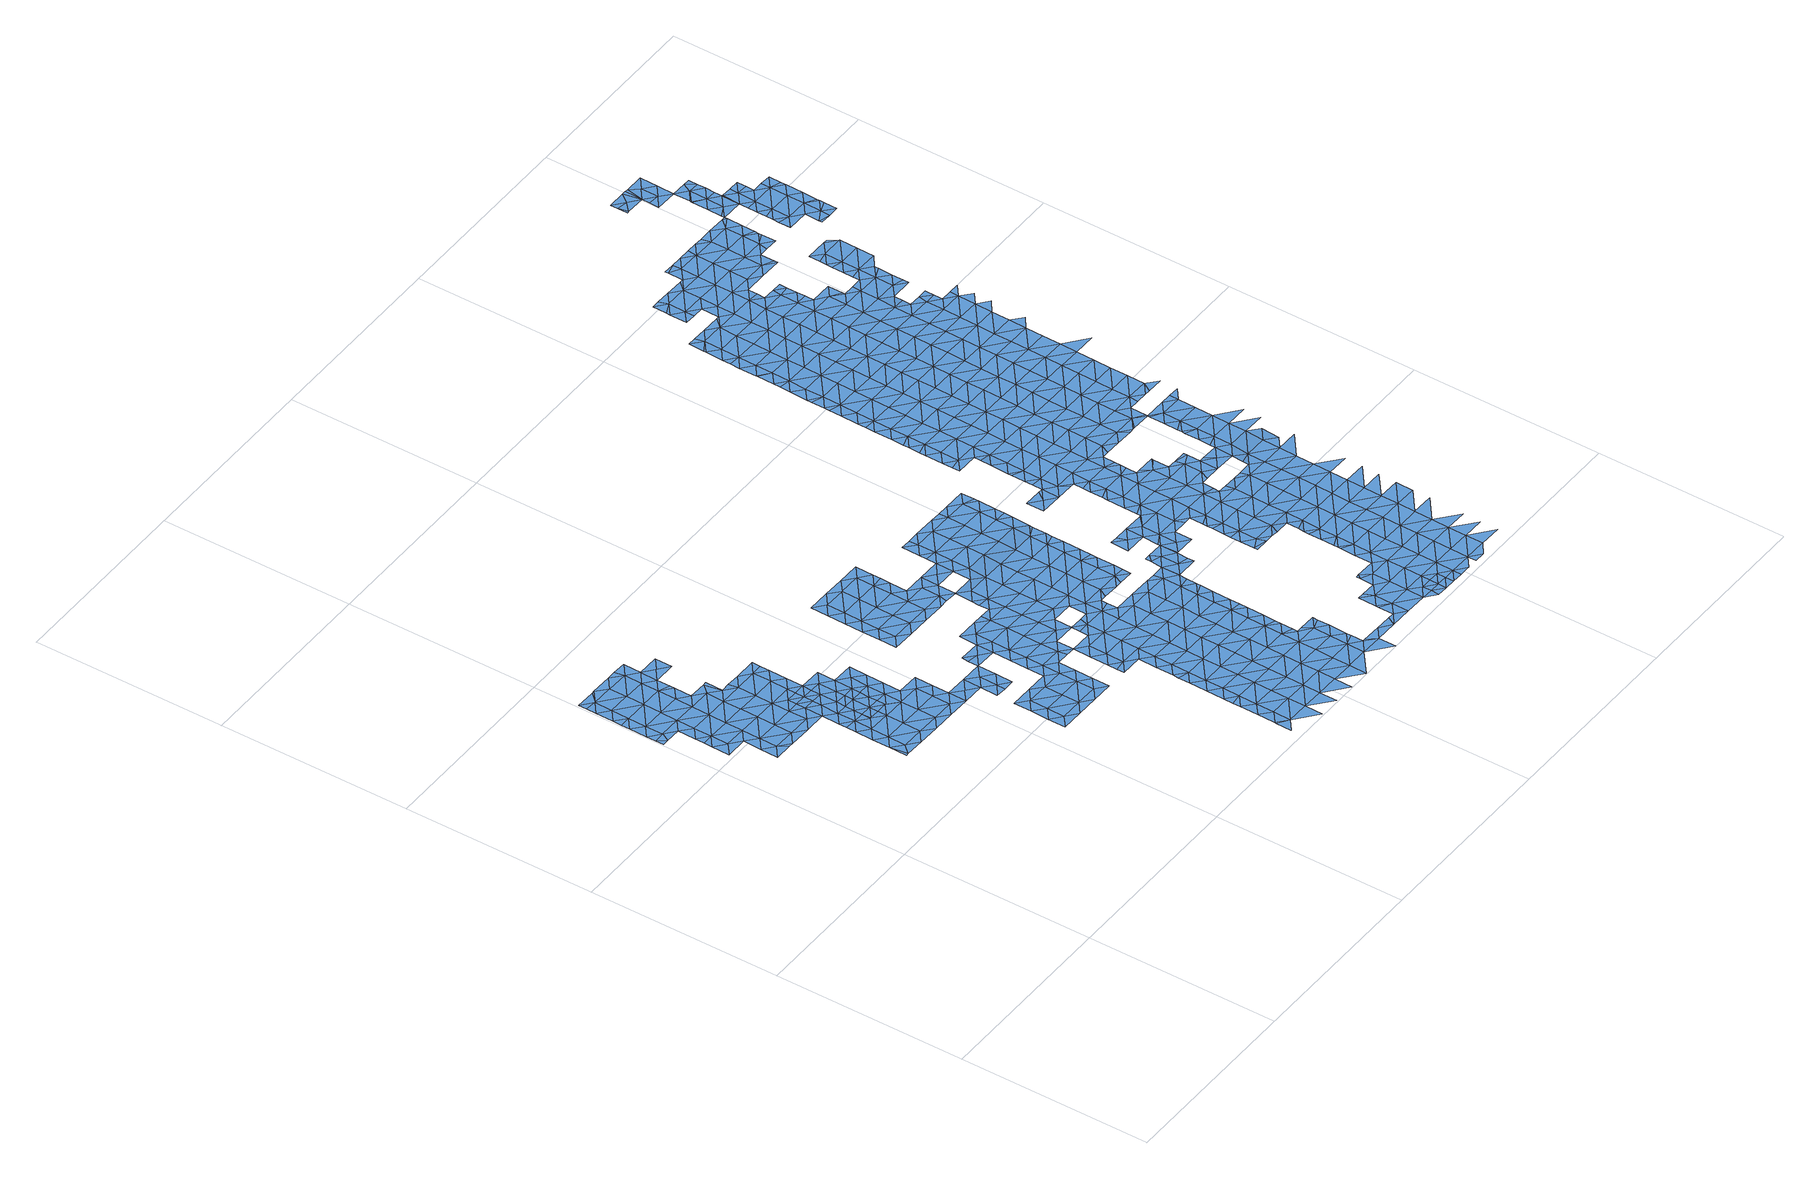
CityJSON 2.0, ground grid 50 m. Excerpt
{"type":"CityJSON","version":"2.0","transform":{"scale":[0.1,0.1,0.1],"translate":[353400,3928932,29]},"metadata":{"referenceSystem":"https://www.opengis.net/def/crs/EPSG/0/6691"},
"CityObjects":{
"waterbody1":{"type":"WaterBody","attributes":{"name":"4","class":"1140","function":"1","WaterBodyRiverFloodingRiskAttribute.description":"6","WaterBodyRiverFloodingRiskAttribute.rankOrg":"2","WaterBodyRiverFloodingRiskAttribute.adminType":"2","WaterBodyRiverFloodingRiskAttribute.scale":"L1"},"geometry":[{"type":"MultiSurface","lod":"1","boundaries":[[[0,1,2]],[[3,4,2]],[[4,5,2]],[[6,2,5]],[[0,2,6]],[[4,3,7]],[[1,8,2]],[[2,8,3]]]}]},
"waterbody2":{"type":"WaterBody","attributes":{"name":"4","class":"1140","function":"1","WaterBodyRiverFloodingRiskAttribute.description":"6","WaterBodyRiverFloodingRiskAttribute.rankOrg":"1","WaterBodyRiverFloodingRiskAttribute.adminType":"2","WaterBodyRiverFloodingRiskAttribute.scale":"L1"},"geometry":[{"type":"MultiSurface","lod":"1","boundaries":[[[9,10,11]],[[9,12,10]],[[13,12,9]],[[14,12,13]],[[15,12,14]],[[12,15,16]],[[16,15,17]],[[15,18,17]],[[18,15,19]],[[18,19,20]],[[19,21,20]],[[22,21,19]],[[23,24,25]],[[23,26,24]],[[14,26,27]],[[14,27,19]],[[14,24,26]],[[14,28,24]],[[20,29,18]],[[18,30,17]],[[17,31,16]],[[15,14,19]],[[14,13,28]],[[32,13,9]],[[10,12,16]],[[11,32,9]],[[33,11,10]],[[11,34,35]],[[36,35,37]],[[38,28,13]],[[39,40,41]],[[42,41,43]],[[44,45,37]],[[37,45,36]],[[45,46,36]],[[37,34,33]],[[37,35,34]],[[33,10,47]],[[47,10,16]],[[47,16,31]],[[30,48,49]],[[48,30,50]],[[18,50,30]],[[29,50,18]],[[51,29,20]],[[52,51,20]],[[52,53,51]],[[53,52,54]],[[55,52,56]],[[5,57,58]],[[5,4,57]],[[6,59,0]],[[59,60,61]],[[60,59,5]],[[61,60,62]],[[63,62,60]],[[64,65,66]],[[64,61,65]],[[67,68,69]],[[70,68,67]],[[68,70,71]],[[42,43,72]],[[73,74,75]],[[42,39,41]],[[76,77,75]],[[78,40,39]],[[33,34,11]],[[39,77,78]],[[39,75,77]],[[42,75,39]],[[75,42,73]],[[72,73,42]],[[72,79,73]],[[7,79,72]],[[7,3,79]],[[1,0,80]],[[81,82,69]],[[82,81,80]],[[81,68,83]],[[68,84,83]],[[71,84,68]],[[85,84,71]],[[85,86,84]],[[87,88,89]],[[90,88,87]],[[91,88,90]],[[92,88,91]],[[93,92,94]],[[94,92,95]],[[95,96,94]],[[96,95,97]],[[97,95,98]],[[95,99,98]],[[100,99,95]],[[32,38,13]],[[43,101,72]],[[57,7,101]],[[101,7,72]],[[82,80,0]],[[102,83,84]],[[84,86,102]],[[91,90,100]],[[92,91,95]],[[103,93,94]],[[96,104,94]],[[95,91,100]],[[94,104,103]],[[105,93,103]],[[106,107,108]],[[109,110,111]],[[109,112,113]],[[114,115,113]],[[114,116,115]],[[117,93,105]],[[117,118,119]],[[118,120,119]],[[93,117,121]],[[117,119,121]],[[122,123,121]],[[122,121,124]],[[124,121,119]],[[120,124,119]],[[125,112,109]],[[75,74,126]],[[126,76,75]],[[110,127,111]],[[76,111,127]],[[126,111,76]],[[111,126,109]],[[126,125,109]],[[74,125,126]],[[125,74,128]],[[83,102,128]],[[128,102,125]],[[125,102,112]],[[114,113,112]],[[118,114,112]],[[114,118,117]],[[105,114,117]],[[116,114,105]],[[105,129,116]],[[106,116,129]],[[108,116,106]],[[116,108,115]],[[115,130,113]],[[113,130,109]],[[131,109,130]],[[109,131,110]],[[132,129,105]],[[103,132,105]],[[132,103,133]],[[133,103,104]],[[49,31,17]],[[30,49,17]],[[48,50,134]],[[56,52,20]],[[58,63,60]],[[60,5,58]],[[4,7,57]],[[5,59,6]],[[61,62,65]],[[68,81,69]],[[27,22,19]],[[21,56,20]],[[28,135,24]],[[46,136,36]],[[46,45,137]],[[138,101,54]],[[73,79,139]],[[137,45,140]],[[140,45,44]],[[52,138,54]],[[138,52,141]],[[141,52,55]],[[142,58,138]],[[58,57,138]],[[0,59,143]],[[59,61,143]],[[144,25,145]],[[145,62,144]],[[62,145,65]],[[66,65,145]],[[35,36,136]],[[3,8,79]],[[1,80,8]],[[81,139,80]],[[139,81,83]],[[146,147,123]],[[123,147,148]],[[147,149,148]],[[88,92,150]],[[150,92,93]],[[139,79,8]],[[8,80,139]],[[128,139,83]],[[151,86,152]],[[135,145,24]],[[89,88,148]],[[148,88,150]],[[121,150,93]],[[118,153,120]],[[150,123,148]],[[150,121,123]],[[151,120,153]],[[151,153,86]],[[86,153,102]],[[74,73,139]],[[128,74,139]],[[153,112,102]],[[112,153,118]],[[141,142,138]],[[101,138,57]],[[135,66,145]],[[147,146,149]],[[24,145,25]]]}]},
"waterbody3":{"type":"WaterBody","attributes":{"name":"4","class":"1140","function":"1","WaterBodyRiverFloodingRiskAttribute.description":"6","WaterBodyRiverFloodingRiskAttribute.rankOrg":"2","WaterBodyRiverFloodingRiskAttribute.adminType":"2","WaterBodyRiverFloodingRiskAttribute.scale":"L1"},"geometry":[{"type":"MultiSurface","lod":"1","boundaries":[[[55,56,21]],[[23,154,27]],[[22,27,154]],[[63,58,142]],[[23,25,154]],[[55,21,154]],[[22,154,21]],[[26,23,27]],[[63,142,155]],[[62,63,155]],[[144,62,155]],[[144,155,25]],[[142,141,155]],[[154,155,141]],[[154,25,155]],[[55,154,141]]]}]},
"waterbody4":{"type":"WaterBody","attributes":{"name":"4","class":"1140","function":"1","WaterBodyRiverFloodingRiskAttribute.description":"6","WaterBodyRiverFloodingRiskAttribute.rankOrg":"1","WaterBodyRiverFloodingRiskAttribute.adminType":"2","WaterBodyRiverFloodingRiskAttribute.scale":"L1"},"geometry":[{"type":"MultiSurface","lod":"1","boundaries":[[[156,157,158]],[[159,160,157]],[[159,157,156]],[[156,158,161]],[[159,162,160]],[[160,162,163]],[[159,156,164]],[[156,161,164]],[[163,162,165]],[[162,159,166]],[[161,167,164]],[[159,164,166]],[[168,162,166]],[[165,162,168]],[[169,165,168]],[[164,167,170]],[[166,164,171]],[[171,164,170]],[[168,166,171]],[[167,172,170]],[[171,173,168]],[[168,173,169]],[[174,175,136]],[[175,174,176]],[[177,178,179]],[[180,181,182]],[[183,170,172]],[[171,170,183]],[[179,178,184]],[[169,185,186]],[[187,188,180]],[[185,169,173]],[[187,180,182]],[[174,136,189]],[[184,190,191]],[[192,171,183]],[[182,181,193]],[[194,176,174]],[[195,196,186]],[[190,184,178]],[[173,171,192]],[[188,197,198]],[[192,199,173]],[[200,201,191]],[[173,199,185]],[[186,185,195]],[[197,188,187]],[[202,189,196]],[[194,174,189]],[[200,191,190]],[[203,187,182]],[[195,202,196]],[[204,205,201]],[[198,206,207]],[[203,182,193]],[[200,204,201]],[[208,209,178]],[[178,210,190]],[[199,211,185]],[[198,197,206]],[[185,211,195]],[[202,212,189]],[[189,212,194]],[[213,205,204]],[[187,214,197]],[[206,215,207]],[[216,217,213]],[[190,210,200]],[[218,207,215]],[[195,219,202]],[[216,213,204]],[[220,211,199]],[[194,221,222]],[[214,187,203]],[[223,206,197]],[[193,224,203]],[[214,225,197]],[[178,209,210]],[[226,227,217]],[[228,204,200]],[[229,230,231]],[[194,212,221]],[[215,232,218]],[[219,195,211]],[[226,217,216]],[[231,230,233]],[[221,234,222]],[[235,200,210]],[[226,236,227]],[[220,237,211]],[[238,239,202]],[[240,214,203]],[[233,241,242]],[[243,236,244]],[[223,245,206]],[[243,227,236]],[[202,219,238]],[[197,225,223]],[[212,202,239]],[[228,200,235]],[[216,204,228]],[[230,229,246]],[[233,230,241]],[[245,232,215]],[[211,247,219]],[[215,206,245]],[[216,248,226]],[[249,250,209]],[[221,212,239]],[[241,251,242]],[[242,251,237]],[[211,237,247]],[[203,224,240]],[[252,244,236]],[[253,244,252]],[[210,254,235]],[[255,238,219]],[[210,209,254]],[[247,255,219]],[[256,241,230]],[[221,257,234]],[[216,228,248]],[[253,258,246]],[[225,214,259]],[[258,253,252]],[[259,214,240]],[[254,209,250]],[[251,260,237]],[[221,239,257]],[[224,261,240]],[[262,263,226]],[[263,252,236]],[[225,264,223]],[[230,246,265]],[[245,266,232]],[[226,248,262]],[[236,226,263]],[[267,264,225]],[[228,235,268]],[[269,248,228]],[[246,258,265]],[[234,257,270]],[[225,259,267]],[[271,258,252]],[[268,235,254]],[[272,255,247]],[[223,273,245]],[[256,230,265]],[[256,274,241]],[[239,238,275]],[[276,257,239]],[[277,259,240]],[[261,277,240]],[[251,241,274]],[[238,255,275]],[[278,270,257]],[[279,262,248]],[[280,254,250]],[[269,228,268]],[[271,252,263]],[[281,282,250]],[[259,283,267]],[[276,239,275]],[[271,284,258]],[[260,251,274]],[[245,273,266]],[[285,277,261]],[[282,280,250]],[[223,264,273]],[[277,286,259]],[[265,258,284]],[[255,287,275]],[[288,263,262]],[[265,289,256]],[[248,269,279]],[[267,290,264]],[[259,286,283]],[[291,257,276]],[[255,272,287]],[[290,267,283]],[[278,257,291]],[[292,260,293]],[[260,274,293]],[[272,292,293]],[[294,269,268]],[[290,295,264]],[[296,271,263]],[[268,254,297]],[[298,299,278]],[[287,300,275]],[[262,279,301]],[[293,302,272]],[[265,284,289]],[[277,285,303]],[[297,254,280]],[[273,264,304]],[[294,279,269]],[[304,264,295]],[[305,286,277]],[[274,256,306]],[[262,301,288]],[[278,291,298]],[[266,273,307]],[[308,299,298]],[[276,275,300]],[[306,256,289]],[[304,307,273]],[[309,293,274]],[[310,303,308]],[[305,277,303]],[[276,311,291]],[[312,280,282]],[[294,268,297]],[[310,308,298]],[[293,313,302]],[[283,286,314]],[[263,288,296]],[[315,312,282]],[[316,298,291]],[[317,274,306]],[[311,276,300]],[[284,271,318]],[[314,286,305]],[[319,297,280]],[[311,316,291]],[[318,271,296]],[[310,320,303]],[[300,287,321]],[[293,309,313]],[[289,322,306]],[[279,294,323]],[[274,317,309]],[[301,279,324]],[[289,284,322]],[[325,314,305]],[[298,326,310]],[[288,301,324]],[[319,280,312]],[[322,284,318]],[[279,323,324]],[[319,327,297]],[[297,328,294]],[[321,329,300]],[[322,330,306]],[[331,309,317]],[[327,328,297]],[[298,316,332]],[[328,323,294]],[[321,313,333]],[[296,288,334]],[[335,318,296]],[[313,309,333]],[[325,336,314]],[[311,300,329]],[[325,305,337]],[[310,326,320]],[[288,324,334]],[[333,329,321]],[[298,332,326]],[[317,306,338]],[[331,339,309]],[[309,340,333]],[[339,340,309]],[[338,306,330]],[[341,324,323]],[[317,338,331]],[[335,296,334]],[[312,315,342]],[[312,343,319]],[[344,345,311]],[[345,332,316]],[[328,346,323]],[[344,311,329]],[[318,347,322]],[[343,327,319]],[[316,311,345]],[[320,348,337]],[[325,337,336]],[[346,341,323]],[[324,341,334]],[[349,318,335]],[[320,326,348]],[[340,350,333]],[[351,329,333]],[[352,326,332]],[[345,353,332]],[[337,354,336]],[[312,342,343]],[[347,318,349]],[[330,322,347]],[[327,355,328]],[[356,335,334]],[[343,355,327]],[[337,348,354]],[[357,350,340]],[[358,338,330]],[[353,352,332]],[[359,346,328]],[[360,344,329]],[[361,362,336]],[[331,338,363]],[[326,364,348]],[[362,361,365]],[[361,336,354]],[[366,334,341]],[[367,359,328]],[[351,333,350]],[[368,330,347]],[[369,345,344]],[[370,354,348]],[[371,346,359]],[[365,372,373]],[[356,334,366]],[[357,374,350]],[[349,335,356]],[[343,342,375]],[[367,328,355]],[[376,375,342]],[[341,346,377]],[[378,376,342]],[[360,329,351]],[[360,369,344]],[[379,347,349]],[[346,371,377]],[[369,353,345]],[[330,368,358]],[[365,361,372]],[[364,326,352]],[[380,355,343]],[[364,370,348]],[[375,381,343]],[[370,361,354]],[[377,382,341]],[[363,338,358]],[[356,383,349]],[[381,380,343]],[[359,367,384]],[[373,372,385]],[[366,341,386]],[[341,382,386]],[[387,367,355]],[[376,388,375]],[[380,387,355]],[[347,389,368]],[[353,390,352]],[[391,372,361]],[[366,392,356]],[[369,390,353]],[[379,349,383]],[[392,366,386]],[[393,384,367]],[[394,363,358]],[[351,350,395]],[[350,374,395]],[[396,391,361]],[[376,397,388]],[[385,372,398]],[[368,399,358]],[[352,400,364]],[[396,361,370]],[[401,393,367]],[[356,402,383]],[[401,367,387]],[[403,356,392]],[[374,404,395]],[[389,347,379]],[[389,399,368]],[[356,403,402]],[[405,351,395]],[[399,394,358]],[[372,391,398]],[[406,369,360]],[[400,352,390]],[[364,407,370]],[[402,408,383]],[[360,351,409]],[[400,407,364]],[[383,408,379]],[[409,351,405]],[[409,406,360]],[[395,404,410]],[[411,390,369]],[[412,389,379]],[[376,413,397]],[[370,414,396]],[[408,415,379]],[[410,416,395]],[[415,412,379]],[[391,417,398]],[[399,418,394]],[[406,411,369]],[[405,395,419]],[[395,416,419]],[[420,399,389]],[[396,421,391]],[[390,422,400]],[[423,409,405]],[[370,407,414]],[[424,420,389]],[[419,423,405]],[[424,389,412]],[[425,418,399]],[[426,407,400]],[[397,413,427]],[[396,414,421]],[[428,429,409]],[[425,399,420]],[[428,409,423]],[[422,390,411]],[[422,426,400]],[[430,427,413]],[[406,409,429]],[[391,431,417]],[[432,425,420]],[[407,426,414]],[[431,391,421]],[[433,411,406]],[[434,430,413]],[[435,425,432]],[[431,436,417]],[[406,429,433]],[[437,421,414]],[[438,439,411]],[[435,440,425]],[[438,411,433]],[[441,442,443]],[[422,411,439]],[[444,414,426]],[[421,437,431]],[[441,425,440]],[[445,446,430]],[[434,445,430]],[[435,432,447]],[[431,448,436]],[[441,440,442]],[[422,449,426]],[[446,445,450]],[[451,422,439]],[[414,444,437]],[[422,451,449]],[[435,452,440]],[[453,435,447]],[[450,454,455]],[[426,456,444]],[[454,450,445]],[[457,442,440]],[[452,435,453]],[[431,458,448]],[[456,426,449]],[[459,460,461]],[[454,462,455]],[[452,457,440]],[[434,463,445]],[[431,437,458]],[[464,465,444]],[[444,465,437]],[[464,444,456]],[[466,461,460]],[[467,457,452]],[[468,454,445]],[[460,459,469]],[[470,462,454]],[[471,458,437]],[[463,468,445]],[[465,471,437]],[[472,448,458]],[[457,467,473]],[[474,473,467]],[[466,460,475]],[[476,472,458]],[[477,469,478]],[[476,458,471]],[[460,469,475]],[[478,457,477]],[[457,473,477]],[[470,454,479]],[[454,468,479]],[[480,481,463]],[[482,469,477]],[[463,483,480]],[[468,463,481]],[[475,469,482]],[[479,484,470]],[[485,486,487]],[[488,473,474]],[[477,473,488]],[[485,470,484]],[[485,484,486]],[[489,490,491]],[[492,475,482]],[[488,493,477]],[[468,481,494]],[[489,495,490]],[[479,468,496]],[[479,497,484]],[[486,484,498]],[[499,500,501]],[[491,490,502]],[[482,477,503]],[[504,493,488]],[[481,505,494]],[[496,468,494]],[[492,482,506]],[[507,499,508]],[[503,477,493]],[[508,499,501]],[[509,490,495]],[[506,482,503]],[[510,507,508]],[[511,507,510]],[[505,512,494]],[[502,490,509]],[[513,511,510]],[[479,496,497]],[[514,508,501]],[[498,484,497]],[[513,515,516]],[[510,515,513]],[[504,517,493]],[[516,515,518]],[[519,506,520]],[[520,506,503]],[[521,519,520]],[[514,522,508]],[[509,495,523]],[[524,525,512]],[[526,494,512]],[[498,527,528]],[[524,529,525]],[[530,531,521]],[[532,503,493]],[[533,534,509]],[[535,536,517]],[[537,538,539]],[[495,540,523]],[[529,541,525]],[[535,518,536]],[[498,497,527]],[[496,494,526]],[[542,497,496]],[[530,521,520]],[[538,543,539]],[[544,545,528]],[[518,515,536]],[[510,508,522]],[[533,509,523]],[[532,520,503]],[[546,522,514]],[[547,548,531]],[[493,517,549]],[[526,512,525]],[[550,534,533]],[[544,528,527]],[[545,544,551]],[[530,547,531]],[[552,553,550]],[[522,554,510]],[[510,555,515]],[[541,556,525]],[[533,552,550]],[[548,547,557]],[[558,527,497]],[[559,523,540]],[[538,560,543]],[[561,562,551]],[[542,496,526]],[[517,536,549]],[[553,552,563]],[[554,555,510]],[[544,561,551]],[[564,543,560]],[[562,561,565]],[[557,566,567]],[[493,549,532]],[[538,537,568]],[[559,569,523]],[[570,522,546]],[[547,566,557]],[[564,571,572]],[[552,573,563]],[[520,574,530]],[[567,566,559]],[[558,497,542]],[[575,544,527]],[[572,571,576]],[[561,577,565]],[[571,564,560]],[[578,563,573]],[[558,579,527]],[[580,520,532]],[[581,577,582]],[[583,584,576]],[[536,515,585]],[[581,565,577]],[[526,525,586]],[[530,587,547]],[[525,588,586]],[[589,560,538]],[[579,575,527]],[[533,523,590]],[[583,591,584]],[[592,593,582]],[[594,554,522]],[[595,538,568]],[[585,596,536]],[[597,578,573]],[[598,561,544]],[[570,594,522]],[[599,578,597]],[[577,592,582]],[[559,566,569]],[[574,520,580]],[[583,576,571]],[[574,587,530]],[[515,555,585]],[[568,599,597]],[[593,592,570]],[[595,589,538]],[[547,587,566]],[[589,571,560]],[[549,536,596]],[[523,569,590]],[[583,600,591]],[[552,533,601]],[[602,558,542]],[[532,549,596]],[[603,577,561]],[[595,568,597]],[[526,586,604]],[[542,526,605]],[[592,594,570]],[[606,591,600]],[[607,597,573]],[[594,608,554]],[[554,609,555]],[[566,610,569]],[[611,583,571]],[[612,613,586]],[[533,590,601]],[[596,614,532]],[[587,610,566]],[[598,544,575]],[[600,615,606]],[[573,552,607]],[[526,604,605]],[[616,579,558]],[[589,611,571]],[[617,592,577]],[[580,532,614]],[[618,615,619]],[[555,609,585]],[[618,606,615]],[[620,590,569]],[[621,600,583]],[[552,601,607]],[[622,623,619]],[[624,587,574]],[[603,561,598]],[[625,604,586]],[[615,622,619]],[[542,605,602]],[[609,554,608]],[[626,575,579]],[[627,586,613]],[[574,580,628]],[[596,585,629]],[[628,580,614]],[[595,597,630]],[[590,631,601]],[[632,615,600]],[[629,633,596]],[[630,597,607]],[[616,558,602]],[[595,634,589]],[[569,610,620]],[[626,598,575]],[[621,583,611]],[[617,577,603]],[[624,635,587]],[[594,592,617]],[[630,634,595]],[[596,636,614]],[[621,632,600]],[[587,637,610]],[[574,638,624]],[[594,639,608]],[[640,585,609]],[[641,642,643]],[[636,596,633]],[[641,623,642]],[[638,574,628]],[[629,585,640]],[[644,611,589]],[[631,590,620]],[[623,622,642]],[[625,586,627]],[[645,602,605]],[[587,635,637]],[[626,579,616]],[[646,603,598]],[[601,647,607]],[[643,648,649]],[[640,650,629]],[[624,638,651]],[[610,652,620]],[[632,653,615]],[[605,604,645]],[[615,654,622]],[[610,637,655]],[[649,648,656]],[[594,617,639]],[[652,610,655]],[[657,614,636]],[[643,642,648]],[[614,658,628]],[[654,642,622]],[[659,616,602]],[[660,638,628]],[[601,631,661]],[[604,625,645]],[[607,662,630]],[[589,634,644]],[[648,663,656]],[[644,664,611]],[[646,598,626]],[[638,665,651]],[[656,663,666]],[[667,657,636]],[[652,668,620]],[[608,639,669]],[[609,608,670]],[[640,671,650]],[[601,661,647]],[[620,672,631]],[[673,632,621]],[[674,675,603]],[[627,676,625]],[[615,653,654]],[[630,677,634]],[[678,648,642]],[[621,611,679]],[[674,603,646]],[[658,614,657]],[[602,645,659]],[[608,669,670]],[[680,638,660]],[[681,682,683]],[[617,603,675]],[[682,666,663]],[[684,668,652]],[[681,666,682]],[[660,628,658]],[[640,609,685]],[[679,611,664]],[[679,673,621]],[[686,645,625]],[[607,647,662]],[[687,688,616]],[[665,638,680]],[[632,673,653]],[[667,689,657]],[[690,642,654]],[[691,692,683]],[[634,693,644]],[[640,685,671]],[[694,663,648]],[[616,659,687]],[[609,670,685]],[[626,616,688]],[[639,617,695]],[[639,696,669]],[[677,630,662]],[[691,683,682]],[[692,691,697]],[[620,668,672]],[[698,660,658]],[[678,642,690]],[[644,693,664]],[[678,694,648]],[[646,626,688]],[[661,631,699]],[[695,617,675]],[[653,700,654]],[[657,701,658]],[[646,702,674]],[[684,703,668]],[[699,631,672]],[[671,685,704]],[[657,689,701]],[[705,698,658]],[[706,697,707]],[[659,645,708]],[[634,677,693]],[[697,691,707]],[[682,663,694]],[[647,661,709]],[[700,653,673]],[[696,639,695]],[[654,710,690]],[[670,669,696]],[[711,685,670]],[[712,691,682]],[[713,675,674]],[[705,714,698]],[[705,658,701]],[[646,688,702]],[[702,715,674]],[[662,647,709]],[[689,716,701]],[[668,717,672]],[[679,664,718]],[[719,706,720]],[[721,673,679]],[[661,699,709]],[[706,707,720]],[[722,719,720]],[[723,678,690]],[[664,693,718]],[[724,682,694]],[[718,721,679]],[[704,685,725]],[[654,700,710]],[[720,726,722]],[[687,659,727]],[[711,670,696]],[[687,728,688]],[[729,701,716]],[[668,703,717]],[[675,730,695]],[[677,662,731]],[[672,732,699]],[[731,662,709]],[[733,722,726]],[[734,723,690]],[[677,735,693]],[[717,732,672]],[[707,691,712]],[[733,736,737]],[[734,690,710]],[[716,689,738]],[[721,739,673]],[[682,724,712]],[[674,715,713]],[[673,740,700]],[[707,741,720]],[[695,730,696]],[[742,685,711]],[[737,736,743]],[[725,685,742]],[[703,744,717]],[[736,733,726]],[[739,740,673]],[[699,745,709]],[[694,678,723]],[[728,746,688]],[[730,675,713]],[[747,710,700]],[[677,731,735]],[[729,716,748]],[[693,749,718]],[[750,724,694]],[[748,716,738]],[[702,688,746]],[[702,751,715]],[[752,738,753]],[[707,712,741]],[[743,736,754]],[[744,755,717]],[[753,725,752]],[[756,721,718]],[[699,732,745]],[[725,742,752]],[[757,734,710]],[[711,696,758]],[[693,735,759]],[[760,694,723]],[[761,748,738]],[[762,732,717]],[[724,763,712]],[[715,764,713]],[[755,762,717]],[[731,709,765]],[[720,741,766]],[[696,730,758]],[[726,720,767]],[[726,768,736]],[[749,693,759]],[[749,756,718]],[[765,709,745]],[[747,757,710]],[[761,738,752]],[[750,694,760]],[[769,739,721]],[[700,740,747]],[[731,770,735]],[[771,723,734]],[[742,711,772]],[[754,736,773]],[[720,766,767]],[[774,762,755]],[[761,775,748]],[[712,776,741]],[[711,758,772]],[[777,775,778]],[[779,731,765]],[[777,748,775]],[[771,760,723]],[[762,780,732]],[[763,724,750]],[[732,781,745]],[[763,776,712]],[[735,782,759]],[[752,742,783]],[[730,784,758]],[[785,786,778]],[[726,767,768]],[[783,742,772]],[[787,761,752]],[[773,736,768]],[[770,731,779]],[[769,721,756]],[[771,734,757]],[[786,785,788]],[[789,749,759]],[[785,778,775]],[[790,750,760]],[[776,791,741]],[[740,792,747]],[[791,767,766]],[[793,787,752]],[[794,795,788]],[[740,739,792]],[[762,774,796]],[[793,752,783]],[[797,775,761]],[[766,741,791]],[[782,735,770]],[[789,756,749]],[[732,780,781]],[[792,739,769]],[[798,779,765]],[[795,794,799]],[[800,757,747]],[[796,801,762]],[[794,788,785]],[[802,763,750]],[[765,745,803]],[[804,780,762]],[[790,760,771]],[[801,804,762]],[[787,797,761]],[[803,745,781]],[[773,768,805]],[[806,807,808]],[[789,759,782]],[[772,809,783]],[[799,810,811]],[[775,812,785]],[[813,771,757]],[[814,808,807]],[[810,799,794]],[[783,815,793]],[[768,767,816]],[[802,750,790]],[[817,776,763]],[[747,792,800]],[[800,813,757]],[[796,811,810]],[[818,781,780]],[[802,819,763]],[[798,765,803]],[[770,779,798]],[[767,791,816]],[[805,768,820]],[[821,822,823]],[[769,756,824]],[[821,814,822]],[[825,787,793]],[[770,826,782]],[[822,814,807]],[[824,756,789]],[[815,825,793]],[[818,780,804]],[[810,827,796]],[[806,828,807]],[[824,829,769]],[[812,775,797]],[[794,785,812]],[[830,810,794]],[[813,831,771]],[[771,832,790]],[[820,768,833]],[[776,834,791]],[[835,823,822]],[[768,816,833]],[[792,769,829]],[[836,818,804]],[[837,800,792]],[[770,798,826]],[[838,802,790]],[[763,819,817]],[[839,822,807]],[[803,781,840]],[[787,841,797]],[[830,794,812]],[[791,842,816]],[[843,835,822]],[[844,827,810]],[[845,820,833]],[[846,798,803]],[[830,844,810]],[[832,771,831]],[[828,820,845]],[[847,824,789]],[[781,818,840]],[[848,792,829]],[[834,842,791]],[[782,826,849]],[[789,782,850]],[[851,819,802]],[[852,839,807]],[[776,817,834]],[[807,828,852]],[[853,833,816]],[[845,852,828]],[[854,846,803]],[[797,855,812]],[[854,803,840]],[[818,836,856]],[[782,849,850]],[[838,851,802]],[[792,848,837]],[[857,831,813]],[[790,832,838]],[[822,839,843]],[[813,800,858]],[[819,859,817]],[[833,860,845]],[[847,861,824]],[[862,827,844]],[[863,818,856]],[[789,850,847]],[[800,837,858]],[[826,798,864]],[[826,865,849]],[[853,816,842]],[[829,824,861]],[[829,866,848]],[[817,859,834]],[[864,798,846]],[[866,837,848]],[[863,856,867]],[[868,862,844]],[[832,831,857]],[[840,818,869]],[[859,819,851]],[[813,858,857]],[[860,833,853]],[[870,839,852]],[[869,818,863]],[[843,839,871]],[[850,849,865]],[[872,847,850]],[[852,845,870]],[[866,829,861]],[[873,846,854]],[[826,864,865]],[[838,832,874]],[[875,851,838]],[[854,840,876]],[[842,834,877]],[[837,878,858]],[[870,845,860]],[[866,878,837]],[[853,842,879]],[[832,857,874]],[[874,875,838]],[[834,859,877]],[[863,867,880]],[[871,839,881]],[[870,882,839]],[[840,869,876]],[[879,883,853]],[[872,850,865]],[[847,884,861]],[[885,859,851]],[[860,853,886]],[[879,842,887]],[[886,853,883]],[[864,846,873]],[[842,877,887]],[[881,839,882]],[[854,876,873]],[[857,858,888]],[[864,889,865]],[[859,890,877]],[[884,847,872]],[[884,891,861]],[[885,851,875]],[[861,892,866]],[[886,893,860]],[[858,878,888]],[[885,894,859]],[[881,895,896]],[[897,879,887]],[[890,898,877]],[[860,899,870]],[[900,887,877]],[[892,878,866]],[[889,864,873]],[[895,881,882]],[[874,857,901]],[[898,900,877]],[[896,902,903]],[[859,894,890]],[[893,899,860]],[[857,888,901]],[[904,882,870]],[[905,897,887]],[[872,865,906]],[[896,895,902]],[[875,874,907]],[[861,891,892]],[[865,889,906]],[[905,887,900]],[[907,874,901]],[[908,885,875]],[[892,909,878]],[[910,894,885]],[[911,891,884]],[[888,878,909]],[[897,905,912]],[[893,886,913]],[[888,914,901]],[[872,906,915]],[[916,875,907]],[[884,872,911]],[[902,895,917]],[[870,899,904]],[[918,907,901]],[[890,894,919]],[[895,882,920]],[[889,921,906]],[[922,894,910]],[[872,915,911]],[[908,875,916]],[[914,888,909]],[[919,894,922]],[[895,920,917]],[[913,923,893]],[[910,885,908]],[[893,923,899]],[[882,904,920]],[[918,924,907]],[[925,891,911]],[[926,909,892]],[[927,901,914]],[[916,907,928]],[[892,891,929]],[[918,901,927]],[[928,907,924]],[[899,930,904]],[[910,908,931]],[[929,891,925]],[[929,926,892]],[[917,920,932]],[[933,923,913]],[[927,934,918]],[[909,935,914]],[[936,925,911]],[[937,916,928]],[[938,931,908]],[[899,923,930]],[[930,939,904]],[[937,940,916]],[[927,914,941]],[[920,904,939]],[[942,934,927]],[[940,938,908]],[[932,920,943]],[[908,916,940]],[[944,943,920]],[[939,944,920]],[[942,927,941]],[[945,923,933]],[[909,926,935]],[[941,914,935]],[[946,923,945]],[[930,923,946]],[[934,942,947]],[[929,948,926]],[[937,928,949]],[[950,941,935]],[[951,935,926]],[[952,953,954]],[[955,940,937]],[[953,938,940]],[[952,938,953]],[[943,944,956]],[[937,949,957]],[[958,959,954]],[[955,937,957]],[[930,946,960]],[[961,950,935]],[[962,960,946]],[[959,958,963]],[[958,954,953]],[[939,930,964]],[[940,965,953]],[[966,940,955]],[[963,967,968]],[[964,969,939]],[[956,944,970]],[[930,960,964]],[[965,940,966]],[[968,967,971]],[[967,963,958]],[[944,939,969]],[[962,972,960]],[[965,973,953]],[[944,969,970]],[[953,974,958]],[[975,964,960]],[[972,976,960]],[[973,974,953]],[[977,971,967]],[[958,978,967]],[[960,976,975]],[[974,978,958]],[[964,979,969]],[[980,964,975]],[[978,977,967]],[[970,969,981]],[[964,980,979]],[[979,982,969]],[[969,982,981]],[[977,978,983]],[[984,981,982]]]}]},
"waterbody5":{"type":"WaterBody","attributes":{"name":"4","class":"1140","function":"1","WaterBodyRiverFloodingRiskAttribute.description":"6","WaterBodyRiverFloodingRiskAttribute.rankOrg":"2","WaterBodyRiverFloodingRiskAttribute.adminType":"2","WaterBodyRiverFloodingRiskAttribute.scale":"L1"},"geometry":[{"type":"MultiSurface","lod":"1","boundaries":[[[505,481,985]],[[481,480,985]],[[986,480,483]],[[480,986,985]],[[524,986,529]],[[986,524,985]],[[524,512,985]],[[985,512,505]]]}]},
"waterbody6":{"type":"WaterBody","attributes":{"name":"4","class":"1140","function":"1","WaterBodyRiverFloodingRiskAttribute.description":"6","WaterBodyRiverFloodingRiskAttribute.rankOrg":"2","WaterBodyRiverFloodingRiskAttribute.adminType":"2","WaterBodyRiverFloodingRiskAttribute.scale":"L1"},"geometry":[{"type":"MultiSurface","lod":"1","boundaries":[[[987,988,989]],[[990,991,992]],[[990,989,991]],[[993,994,995]],[[996,997,988]],[[990,987,989]],[[992,991,998]],[[997,991,989]],[[994,993,999]],[[1000,999,993]],[[1001,991,993]],[[995,1001,993]],[[991,1001,998]],[[998,1001,1002]],[[1001,995,1002]],[[1000,993,991]],[[997,989,988]]]}]},
"waterbody7":{"type":"WaterBody","attributes":{"name":"4","class":"1140","function":"1","WaterBodyRiverFloodingRiskAttribute.description":"6","WaterBodyRiverFloodingRiskAttribute.rankOrg":"2","WaterBodyRiverFloodingRiskAttribute.adminType":"2","WaterBodyRiverFloodingRiskAttribute.scale":"L1"},"geometry":[{"type":"MultiSurface","lod":"1","boundaries":[[[1003,1004,1005]],[[1006,1007,1008]],[[1006,1009,1007]],[[1009,1006,1010]],[[1011,1012,1013]],[[1012,1011,994]],[[1014,1015,1016]],[[1017,1015,984]],[[984,1015,1014]],[[1018,1019,1003]],[[1020,1021,1011]],[[1021,994,1011]],[[1009,1010,1022]],[[1009,1022,1023]],[[1024,1025,1026]],[[1024,1027,1028]],[[1023,1026,1009]],[[1029,1009,1026]],[[1030,1017,1031]],[[1024,1028,1025]],[[1028,1032,1025]],[[1017,1030,1015]],[[1021,1020,1033]],[[1032,1031,1025]],[[1017,1025,1031]],[[1025,1017,1029]],[[1034,1029,1017]],[[1035,1029,1034]],[[1005,1004,1036]],[[1029,1026,1025]],[[1004,1003,1037]],[[1003,1038,1037]],[[1037,1038,1039]],[[1037,1039,1040]],[[1040,1039,1041]],[[1041,1039,1042]],[[1042,1039,1043]],[[1019,1038,1003]],[[1044,1038,1019]],[[1038,1044,1008]],[[1008,1007,1038]],[[1045,1018,1003]],[[1040,1041,1046]],[[1047,1016,1015]],[[1016,1047,1048]],[[1048,1047,1013]],[[1011,1013,1047]],[[1042,1043,1049]],[[1043,1007,1009]],[[1007,1043,1039]],[[1009,1029,1043]],[[1007,1039,1038]],[[1050,1051,1047]],[[1005,1045,1003]],[[1035,1043,1029]],[[1047,1015,1030]],[[1047,1051,1011]],[[1020,1011,1051]],[[1050,1047,1030]],[[1049,1043,1035]]]}]}
},
"vertices":[
[343,1009,12],[314,1009,12],[314,986,12],[286,986,11],[314,963,12],[342,962,12],[342,986,12],[286,963,11],[286,1010,11],
[480,752,11],[480,706,11],[509,729,11],[424,753,11],[481,798,11],[424,799,11],[367,754,11],[423,707,11],[366,708,11],[310,755,11],[368,800,11],[311,801,11],[340,824,11],[368,823,11],[397,846,11],[425,845,11],[397,869,11],[397,823,11],[396,823,11],[453,822,11],[282,778,11],[309,709,11],[394,684,11],[509,774,11],[508,682,11],[536,705,11],[565,728,11],[593,704,11],[564,681,11],[510,821,11],[143,942,10],[161,919,10],[171,918,10],[200,941,10],[228,917,10],[563,635,11],[592,657,11],[621,680,11],[451,683,11],[288,686,11],[337,685,11],[282,732,11],[283,824,11],[312,847,11],[284,850,11],[284,871,11],[340,847,11],[339,824,11],[313,939,12],[341,916,12],[371,985,12],[370,938,12],[399,961,12],[398,915,12],[370,915,12],[455,960,12],[427,938,12],[454,914,12],[344,1125,12],[316,1125,12],[344,1101,12],[345,1147,12],[289,1148,11],[257,940,10],[201,988,10],[201,1034,10],[144,989,10],[116,1013,10],[115,966,10],[114,919,10],[257,987,10],[315,1032,12],[316,1078,12],[343,1054,12],[259,1079,10],[260,1126,10],[254,1149,11],[231,1149,10],[145,1382,10],[150,1358,10],[179,1381,10],[122,1382,10],[93,1359,10],[93,1313,10],[92,1267,10],[36,1314,10],[37,1360,10],[8,1337,10],[8,1363,10],[8,1384,10],[59,1383,10],[66,1383,10],[285,917,11],[203,1126,10],[35,1268,10],[7,1292,10],[34,1221,10],[5,1174,10],[5,1153,10],[22,1153,10],[89,1082,10],[60,1059,10],[88,1036,10],[146,1127,10],[89,1128,10],[90,1174,10],[62,1152,10],[34,1175,10],[91,1220,10],[147,1173,10],[148,1219,10],[176,1196,10],[148,1266,10],[177,1254,10],[177,1289,10],[177,1242,10],[145,1081,10],[145,1035,10],[59,1013,10],[202,1080,10],[5,1199,10],[61,1106,10],[61,1081,10],[6,1245,10],[6,1266,10],[281,686,11],[454,868,11],[622,727,11],[620,634,11],[312,893,11],[258,1033,10],[592,634,11],[340,870,11],[341,893,11],[400,1008,12],[398,892,11],[426,892,11],[234,1288,10],[206,1311,10],[178,1334,10],[234,1333,10],[149,1312,10],[223,1195,10],[232,1195,10],[204,1173,10],
[368,846,11],[369,892,11],
[589,473,11],[561,496,11],[560,450,11],[590,519,11],[562,543,11],[617,450,11],[591,565,11],[562,589,11],[646,472,11],[620,588,11],[647,518,11],[674,449,11],[647,564,11],[676,587,11],[703,471,11],[703,517,11],[731,448,11],[704,564,11],[650,749,11],[622,755,11],[623,772,11],[837,30,10],[866,52,10],[838,71,10],[569,959,13],[568,912,13],[597,935,13],[731,493,11],[838,75,10],[705,610,11],[677,633,11],[597,981,13],[569,1005,13],[678,726,11],[867,98,10],[839,122,10],[732,540,11],[625,911,13],[679,771,11],[706,656,11],[677,679,11],[598,1027,13],[570,1051,13],[733,586,11],[867,145,10],[840,169,10],[706,702,11],[653,934,13],[868,191,10],[840,188,10],[599,1073,13],[571,1097,13],[922,5,10],[923,51,10],[923,97,10],[762,609,11],[707,748,11],[840,214,10],[654,980,13],[600,1120,13],[869,237,10],[841,261,10],[572,1144,13],[762,655,11],[766,586,11],[708,794,11],[680,818,11],[656,1072,13],[681,910,13],[655,1026,13],[870,283,10],[842,307,10],[925,190,10],[787,447,11],[816,469,11],[787,465,11],[629,1143,13],[788,492,11],[737,817,11],[924,144,10],[870,329,10],[789,585,11],[763,701,11],[764,747,11],[710,933,13],[817,515,11],[788,539,11],[842,338,10],[843,353,10],[656,1119,13],[844,446,11],[790,631,11],[926,236,10],[978,4,10],[979,50,10],[817,562,11],[871,376,10],[843,399,10],[980,96,10],[819,654,11],[873,514,11],[765,793,11],[872,422,10],[711,979,13],[846,584,11],[738,909,13],[926,283,10],[927,329,10],[712,1072,13],[873,468,11],[685,1142,13],[712,1026,13],[981,143,10],[981,189,10],[764,817,11],[928,375,10],[847,630,11],[713,1118,13],[874,561,11],[820,700,11],[820,746,11],[767,932,13],[793,816,11],[982,235,10],[1037,95,10],[1035,3,10],[1036,49,10],[740,1002,13],[929,421,10],[761,909,13],[768,979,13],[848,677,11],[984,328,10],[929,467,11],[741,1048,13],[821,792,11],[847,607,11],[875,607,11],[1038,188,10],[741,1073,13],[984,374,10],[1037,142,10],[822,839,11],[793,842,11],[876,699,11],[983,282,10],[882,629,11],[795,908,12],[741,1094,13],[795,955,13],[930,513,11],[742,1141,13],[794,863,11],[932,606,11],[823,885,11],[877,745,11],[1093,48,10],[903,629,11],[796,1001,13],[1092,2,10],[878,791,11],[931,560,11],[985,420,10],[1093,94,10],[852,907,13],[904,676,11],[986,466,11],[1039,234,10],[1040,281,10],[824,978,13],[879,884,11],[1094,141,10],[1095,187,10],[933,698,11],[987,512,11],[960,583,11],[879,838,11],[932,652,11],[1040,327,10],[1041,373,10],[853,1000,14],[852,954,14],[988,559,11],[960,611,11],[961,628,11],[1096,280,10],[1149,48,10],[1150,94,10],[934,744,11],[935,791,11],[1096,233,10],[1043,465,11],[880,930,14],[1042,419,10],[989,651,11],[990,698,11],[936,883,11],[935,837,11],[881,977,14],[1151,140,10],[1098,372,10],[976,628,11],[1044,558,11],[1123,209,10],[991,744,11],[882,1023,14],[854,1026,14],[1016,582,11],[937,929,14],[854,1046,14],[1097,326,10],[1152,186,10],[1043,511,11],[991,790,11],[938,976,14],[1124,223,10],[882,1069,14],[855,1093,14],[1017,627,11],[1178,70,10],[1206,47,10],[1124,256,10],[1205,1,10],[1099,464,11],[1179,116,10],[1179,103,10],[1124,271,10],[1099,418,10],[1139,209,10],[880,1092,14],[1125,303,10],[1180,163,10],[1185,70,10],[1100,510,11],[992,836,11],[939,1068,14],[1126,348,10],[1181,208,10],[1073,581,11],[1046,650,11],[938,1022,14],[1234,69,10],[911,1092,14],[1101,557,11],[993,882,11],[1180,195,10],[1126,395,10],[1126,368,10],[1036,627,11],[1046,697,11],[1048,789,11],[994,928,14],[1127,441,10],[1047,743,11],[1074,626,11],[1049,835,11],[1128,487,11],[1263,46,10],[994,975,14],[1128,475,11],[1074,648,11],[968,1091,14],[1096,580,11],[1075,673,11],[1129,533,12],[995,1021,14],[1050,881,11],[1075,719,11],[1128,513,11],[1129,580,12],[1050,927,14],[1275,68,10],[1076,736,11],[1076,765,11],[1292,68,10],[996,1067,14],[1130,533,12],[1077,811,11],[1319,45,10],[1158,556,13],[996,1090,14],[1052,1020,14],[1077,842,11],[1078,858,11],[1158,602,13],[1130,610,13],[1145,625,13],[1130,625,13],[1051,974,14],[1320,91,10],[1292,106,10],[1186,532,13],[1024,1090,14],[1078,904,13],[1292,115,10],[1078,894,12],[1187,579,13],[1186,549,13],[1321,137,10],[1293,161,10],[1079,950,14],[1187,624,13],[1053,1066,14],[1131,672,14],[1160,695,14],[1132,719,14],[1311,161,10],[1376,44,10],[1080,972,14],[1080,997,14],[1152,718,14],[1189,579,13],[1377,90,10],[1188,671,14],[1349,160,10],[1081,1042,14],[1081,1089,14],[1215,601,13],[1243,578,13],[1189,718,14],[1081,1054,14],[1216,647,13],[1187,631,13],[1378,136,10],[1405,43,10],[1405,66,10],[1217,694,14],[1404,21,10],[1378,182,10],[1350,197,10],[1357,206,10],[1350,206,10],[1244,623,13],[1135,903,15],[1164,925,15],[1135,949,15],[1240,717,14],[1273,646,13],[1434,89,10],[1192,902,15],[1434,136,10],[1435,182,10],[1407,205,10],[1298,447,13],[1298,438,13],[1334,438,13],[1180,948,15],[1273,693,14],[1283,623,13],[1433,66,10],[1245,717,14],[1298,484,13],[1326,461,13],[1193,948,15],[1327,507,13],[1299,511,13],[1461,65,10],[1299,530,13],[1354,438,13],[1328,553,13],[1300,561,13],[1301,623,13],[1300,577,13],[1245,727,14],[1274,739,14],[1246,762,14],[1383,460,13],[1220,925,15],[1461,42,10],[1489,42,10],[1490,88,10],[1436,228,10],[1408,251,10],[1461,20,10],[1275,785,14],[1247,809,14],[1330,692,14],[1221,971,15],[1193,974,15],[1300,588,13],[1328,599,13],[1139,1134,16],[1167,1157,16],[1139,1152,16],[1237,901,15],[1489,19,10],[1491,135,10],[1139,1180,16],[1437,274,10],[1409,290,10],[1373,437,12],[1276,832,14],[1247,822,14],[1329,645,13],[1193,995,15],[1409,298,10],[1222,1017,15],[1194,1031,15],[1384,506,13],[1384,552,13],[1517,19,10],[1247,855,14],[1492,181,10],[1248,901,15],[1168,1203,16],[1437,320,10],[1409,307,10],[1194,1040,15],[1140,1227,16],[1410,343,10],[1276,878,14],[1248,875,14],[1196,1134,16],[1277,924,15],[1411,437,11],[1169,1249,16],[1140,1242,16],[1223,1063,15],[1331,784,14],[1493,273,10],[1141,1273,16],[1438,366,10],[1195,1087,15],[1492,227,10],[1331,738,14],[1410,377,10],[1410,390,10],[1170,1295,16],[1141,1286,16],[1385,598,13],[1546,41,10],[1332,831,14],[1518,19,10],[1225,1202,16],[1278,970,15],[1142,1319,16],[1439,413,10],[1411,405,11],[1440,459,11],[1224,1156,16],[1386,644,13],[1223,1110,15],[1494,319,10],[1195,1115,16],[1170,1341,16],[1279,1016,15],[1548,180,10],[1495,365,10],[1547,87,10],[1548,134,10],[1142,1365,16],[1279,1062,15],[1440,505,11],[1441,551,11],[1333,877,14],[1226,1248,16],[1546,18,10],[1574,18,10],[1387,691,14],[1171,1388,16],[1549,226,10],[1496,412,10],[1143,1390,16],[1143,1412,16],[1334,923,15],[1226,1294,16],[1172,1434,16],[1144,1457,16],[1360,807,14],[1604,86,10],[1550,272,10],[1603,40,10],[1387,737,14],[1414,621,12],[1280,1109,15],[1335,969,15],[1227,1340,16],[1414,637,13],[1281,1155,16],[1360,835,14],[1415,667,14],[1361,853,14],[1388,783,14],[1496,458,11],[1442,597,11],[1144,1489,16],[1173,1480,16],[1145,1504,16],[1282,1201,16],[1604,133,10],[1551,318,10],[1336,1061,15],[1174,1527,16],[1145,1538,16],[1437,620,12],[1369,807,14],[1361,899,15],[1228,1387,16],[1229,1433,16],[1361,868,14],[1145,1550,16],[1443,690,15],[1444,736,15],[1605,179,10],[1416,759,14],[1335,1015,15],[1337,1108,15],[1174,1573,16],[1282,1247,16],[1417,806,14],[1146,1596,17],[1432,667,14],[1390,922,15],[1497,504,11],[1498,551,11],[1470,620,11],[1391,968,15],[1284,1340,16],[1551,364,10],[1552,411,10],[1660,39,10],[1338,1154,16],[1230,1526,16],[1283,1294,16],[1417,802,14],[1147,1624,17],[1175,1619,17],[1147,1642,17],[1380,899,15],[1499,597,11],[1660,85,10],[1606,225,10],[1607,271,10],[1471,666,15],[1229,1479,16],[1176,1665,17],[1148,1685,17],[1338,1200,16],[1231,1572,16],[1553,457,11],[1554,503,11],[1148,1689,17],[1440,759,14],[1392,1014,15],[1285,1386,16],[1472,713,15],[1607,317,10],[1419,898,15],[1493,619,11],[1472,748,15],[1148,1735,17],[1177,1711,17],[1661,132,10],[1393,1060,15],[1285,1432,16],[1554,550,11],[1232,1664,17],[1609,410,10],[1473,758,15],[1608,363,10],[1500,689,15],[1447,921,15],[1339,1247,16],[1149,1759,17],[1177,1757,17],[1340,1293,16],[1149,1781,17],[1287,1525,16],[1232,1618,17],[1527,619,11],[1178,1804,17],[1663,224,10],[1663,270,10],[1484,713,15],[1610,456,11],[1393,1107,15],[1448,967,15],[1150,1828,18],[1286,1478,16],[1394,1153,16],[1179,1850,18],[1150,1831,18],[1528,665,14],[1341,1339,16],[1341,1385,16],[1233,1710,17],[1555,596,11],[1151,1873,18],[1466,897,15],[1449,1013,15],[1664,316,10],[1342,1431,16],[1529,712,15],[1396,1246,16],[1288,1617,17],[1665,363,10],[1556,642,11],[1528,636,12],[1173,1873,18],[1475,897,15],[1396,1292,16],[1343,1477,16],[1610,502,11],[1395,1199,16],[1288,1571,16],[1557,688,15],[1504,920,15],[1289,1663,17],[1666,409,10],[1449,1059,15],[1234,1756,17],[1235,1803,17],[1236,1849,18],[1397,1338,16],[1451,1152,16],[1344,1524,16],[1611,549,11],[1208,1872,18],[1481,897,15],[1558,734,15],[1290,1709,17],[1529,726,15],[1530,757,15],[1450,1106,15],[1505,966,15],[1505,1013,15],[1452,1198,16],[1612,595,11],[1666,455,11],[1558,780,15],[1530,794,15],[1613,687,15],[1531,804,15],[1452,1245,16],[1344,1570,16],[1291,1756,17],[1398,1384,16],[1613,641,11],[1559,827,15],[1531,814,15],[1532,896,15],[1614,733,15],[1507,1105,15],[1531,851,15],[1399,1430,16],[1532,901,15],[1345,1616,17],[1506,1059,15],[1533,943,15],[1256,1871,18],[1236,1918,18],[1237,1942,18],[1209,1919,18],[1669,594,11],[1560,873,15],[1532,891,15],[1615,779,15],[1400,1476,16],[1209,1965,18],[1641,617,11],[1291,1802,17],[1347,1709,17],[1561,966,15],[1346,1663,17],[1264,1871,18],[1209,1975,18],[1238,1988,18],[1210,2011,18],[1453,1291,16],[1642,664,14],[1508,1151,16],[1588,895,15],[1265,1918,18],[1454,1337,16],[1616,826,15],[1400,1523,16],[1401,1569,16],[1292,1848,18],[1347,1755,17],[1231,2011,18],[1560,942,15],[1455,1429,17],[1402,1615,17],[1294,1987,18],[1562,1012,15],[1670,686,15],[1348,1801,17],[1266,2010,18],[1616,872,15],[1293,1894,18],[1564,1104,15],[1510,1290,16],[1455,1383,17],[1508,1197,16],[1509,1244,16],[1403,1662,17],[1294,1941,18],[1349,1847,18],[1563,1058,15],[1671,732,15],[1589,942,15],[1457,1522,17],[1456,1475,17],[1403,1708,17],[1350,1893,18],[1511,1336,16],[1616,895,15],[1618,965,15],[1564,1150,16],[1565,1196,16],[1511,1382,17],[1604,942,15],[1645,894,15],[1619,1011,15],[1350,1940,18],[1313,2009,18],[1566,1243,16],[1620,1103,15],[1458,1568,17],[1458,1614,19],[1619,1057,15],[1404,1754,17],[1512,1428,17],[1377,1824,17],[1646,941,15],[1323,2009,18],[1351,1986,18],[1377,1845,18],[1567,1289,16],[1459,1661,19],[1377,1869,18],[1405,1800,17],[1513,1474,17],[1621,1149,16],[1432,1730,18],[1567,1335,16],[1568,1382,17],[1406,1892,18],[1460,1707,19],[1352,2032,18],[1324,2049,18],[1408,1823,17],[1433,1754,17],[1407,1939,18],[1433,1776,17],[1514,1521,17],[1351,2055,18],[1324,2056,18],[1408,1985,18],[1433,1804,17],[1622,1195,16],[1514,1567,17],[1516,1660,19],[1569,1428,17],[1488,1683,19],[1623,1288,16],[1434,1823,17],[1435,1869,18],[1570,1474,17],[1623,1242,16],[1515,1613,19],[1380,2055,18],[1543,1544,17],[1488,1729,19],[1409,2031,18],[1678,1148,16],[1488,1690,19],[1463,1891,18],[1543,1565,18],[1624,1334,16],[1626,1427,17],[1570,1520,17],[1543,1589,19],[1625,1381,17],[1464,1938,18],[1517,1683,19],[1411,2054,18],[1491,1868,18],[1574,1543,17],[1626,1473,17],[1652,1310,16],[1572,1612,19],[1545,1683,19],[1465,1984,18],[1573,1659,19],[1598,1496,17],[1599,1521,17],[1438,2054,18],[1465,2030,18],[1491,1877,18],[1492,1914,18],[1599,1543,17],[1654,1403,17],[1600,1588,19],[1628,1496,17],[1654,1449,17],[1545,1702,19],[1573,1705,19],[1546,1728,19],[1600,1635,19],[1460,2053,18],[1600,1604,19],[1574,1751,19],[1546,1758,19],[1520,1937,18],[1655,1495,17],[1516,1914,18],[1546,1775,19],[1521,1983,18],[1601,1682,19],[1601,1671,19],[1575,1797,19],[1547,1791,19],[1522,2029,18],[1494,2053,18],[1547,1821,19],[1549,1913,18],[1630,1704,19],[1631,1750,19],[1549,1960,18],[1549,1951,18],[1603,1820,19],[1632,1797,19],[1550,2005,18],[1550,1970,18],[1541,2052,18],[1551,2045,18],[1614,1820,19],[1551,2052,18],
[1433,43,10],[1432,20,10],
[1441,2284,18],[1441,2266,18],[1469,2261,18],[1488,2284,18],[1497,2238,18],[1498,2284,18],[1525,2214,18],[1553,2191,18],[1554,2237,18],[1441,2239,18],[1446,2239,18],[1505,2283,18],[1496,2192,18],[1497,2218,18],[1526,2260,18],[1555,2283,18],
[1690,1888,18],[1661,1872,18],[1689,1864,18],[1720,2003,18],[1691,1980,18],[1719,1957,18],[1692,2026,18],[1720,2017,18],[1581,2167,18],[1553,2147,18],[1552,2144,18],[1551,2061,18],[1579,2075,18],[1552,2099,18],[1607,2051,18],[1718,1899,18],[1718,1910,18],[1609,2166,18],[1592,2190,18],[1721,2049,18],[1692,2050,18],[1665,2073,18],[1636,2074,18],[1664,2050,18],[1665,2096,18],[1665,2097,18],[1635,2027,18],[1608,2098,18],[1609,2098,18],[1637,2097,18],[1609,2190,18],[1607,2027,18],[1606,2004,18],[1661,1865,18],[1662,1911,18],[1691,1934,18],[1634,1935,18],[1606,1912,18],[1605,1944,18],[1606,1959,18],[1635,1981,18],[1718,1918,18],[1718,1864,18],[1605,1912,18],[1580,2121,18],[1552,2141,18],[1606,1977,18],[1608,2120,18],[1609,2143,18]
]}
